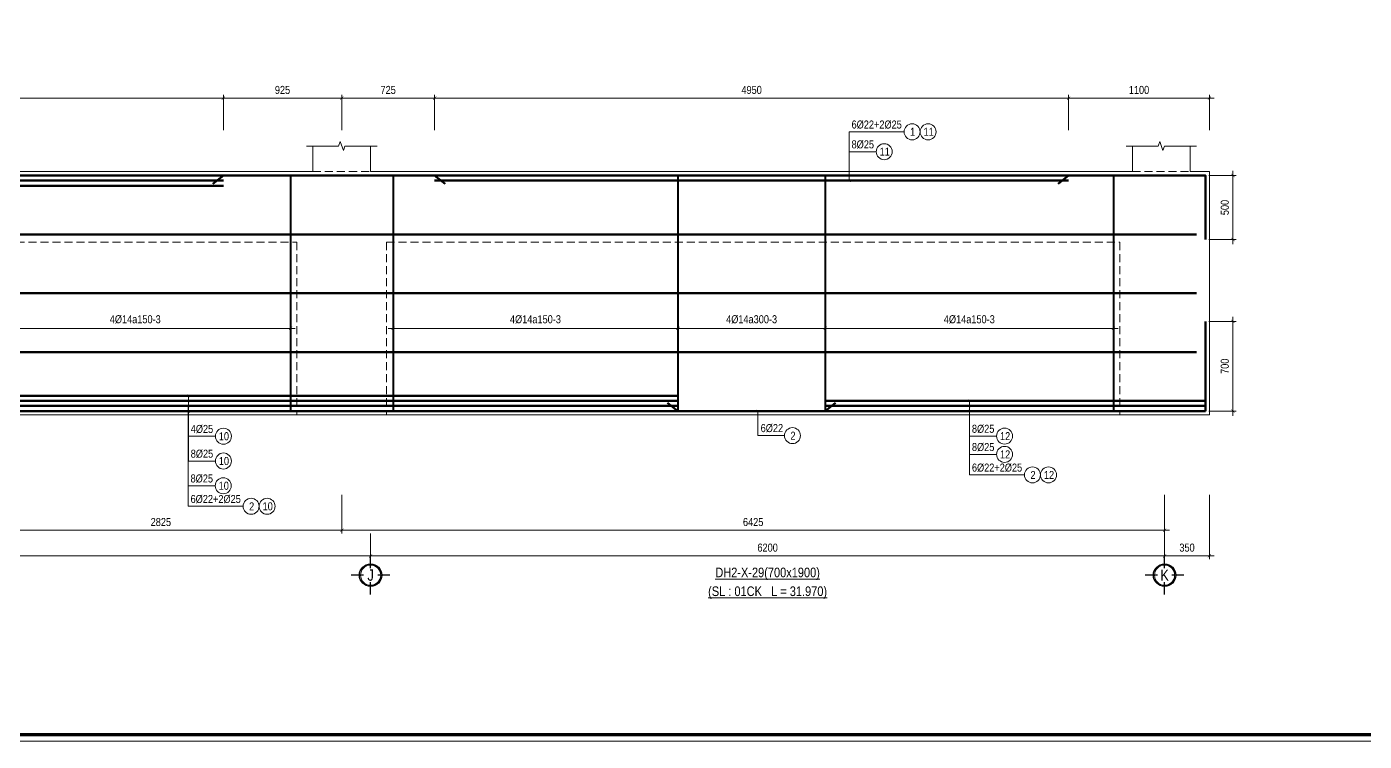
# Model space of a CAD drawing. Header units: millimetres. Extents: x 3014920 to 3563667, y -1638653 to -1356471.
# Drawn here: x 3369106 to 3379550, y -1600938 to -1595356 of the extents above; entities that cross this region are included whole.
import ezdxf
from ezdxf.enums import TextEntityAlignment as Align
from ezdxf.xclip import XClip

# ---------------------------------------------------------------- set-up
doc = ezdxf.new("R2010")
doc.units = ezdxf.units.MM
doc.header["$MEASUREMENT"] = 0
doc.header["$XCLIPFRAME"] = 0
doc.header["$PDMODE"] = 2
doc.linetypes.add('HIDDEN', pattern=[0.375, 0.25, -0.125])
doc.layers.get('0').update_dxf_attribs({"lineweight": 9})
doc.layers.get('Defpoints').update_dxf_attribs({"color": 10, "lineweight": 0})
for name, color, linetype, lineweight in [('2', 2, 'Continuous', 20), ('CDAI', 21, 'Continuous', 40), ('CTHEP', 50, 'Continuous', 50), ('DBAO', 90, 'Continuous', 13), ('DGIONG', 130, 'Continuous', 13), ('KTH', 154, 'Continuous', 9), ('Net khuat', 8, 'HIDDEN', 13), ('TEXT', 7, 'Continuous', 15)]:
    doc.layers.add(name, color=color, linetype=linetype, lineweight=lineweight)
doc.layers.add('8', color=8, linetype='Continuous')
doc.styles.add('HELVECONDENSE', font='VHELVCN_0.TTF')
doc.styles.add('Star-HelCon', font='VHELVCN_0.TTF')
doc.styles.add('TTP-HelCon', font='VHELVCN_0.TTF')
doc.styles.add('VNI-HELVE-CONDENSE', font='VHELVCN_0.TTF')
doc.dimstyles.new('kc-25', dxfattribs={"dimtxt": 62.5, "dimasz": 20, "dimexe": 20, "dimexo": 50, "dimgap": 25, "dimtad": 3, "dimdec": 0, "dimzin": 0, "dimdsep": 46, "dimtxsty": 'VNI-HELVE-CONDENSE', "dimblk": 'DIM', "dimcen": 2.5, "dimclrd": 256, "dimclre": 154, "dimclrt": 7, "dimaunit": 1, "dimadec": 0, "dimazin": 0, "dimtfac": 1, "dimtdec": 0, "dimtix": 1, "dimtmove": 0, "dimatfit": 3, "dimldrblk": 'DOT', "dimfxl": 1, "dimtolj": 1, "dimtzin": 0, "dimarcsym": 0})
doc.dimstyles.new('TTP-25', dxfattribs={"dimscale": 25, "dimtxt": 2.5, "dimasz": 1, "dimexe": 1, "dimexo": 1, "dimgap": 0.09, "dimtad": 0, "dimdec": 4, "dimrnd": 1, "dimzin": 9, "dimdsep": 46, "dimtxsty": 'TTP-HelCon', "dimblk": 'ARCHTICK', "dimcen": 0.09, "dimdle": 1.5, "dimclrd": 256, "dimclre": 256, "dimclrt": 7, "dimadec": 0, "dimazin": 0, "dimtfac": 1, "dimtdec": 4, "dimtmove": 0, "dimatfit": 3, "dimldrblk": 'ARCHTICK', "dimfxl": 1, "dimtvp": 1, "dimtolj": 1, "dimtzin": 0, "dimarcsym": 0})

# ---------------------------------------------------------------- blocks, each defined once
blk = doc.blocks.new('dau truc')
blk.add_circle((0, 0), 180)
at = {"layer": '8'}
for p, q in [((0, 127), (0, 345)), ((-127, 0), (-345, 0)), ((0, -345), (0, -127)), ((345, 0), (127, 0))]:
    blk.add_line(p, q, dxfattribs=at)
blk.add_circle((0, 0), 200, dxfattribs=at)
at = {"layer": 'TEXT', "style": 'HELVECONDENSE'}
blk.add_attdef('A', text='', height=233, dxfattribs=at).set_placement((0, 0), align=Align.MIDDLE)
blk = doc.blocks.new('_ArchTick')
at = {"color": 0, "linetype": 'ByBlock', "const_width": 0.15}
blk.add_lwpolyline([(-0.5, -0.5), (0.5, 0.5)], dxfattribs=at)
blk = doc.blocks.new('*D2376')
at = {"layer": 'Defpoints', "color": 0, "transparency": 16777216}
for p in [(25856, -702), (28081, -702), (25856, -1199)]:
    blk.add_point(p, dxfattribs=at)
at = {"layer": 'KTH', "lineweight": -2, "transparency": 16777216}
for p, q in [((25856, -727), (25856, -1224)), ((28081, -727), (28081, -1224)), ((28118, -1199), (25818, -1199))]:
    blk.add_line(p, q, dxfattribs=at)
at = {"layer": 'KTH', "lineweight": -2, "transparency": 16777216, "xscale": 25, "yscale": 25, "zscale": 25, "rotation": 180}
blk.add_blockref('_ArchTick', (25856, -1199), dxfattribs=at)
at = {"layer": 'KTH', "lineweight": -2, "transparency": 16777216, "xscale": 25, "yscale": 25, "zscale": 25}
blk.add_blockref('_ArchTick', (28081, -1199), dxfattribs=at)
at = {"layer": 'KTH', "color": 7, "transparency": 16777216, "insert": (26968, -1129), "char_height": 62.5, "attachment_point": 5, "style": 'TTP-HelCon'}
blk.add_mtext('\\A1;4Þ14a150-3', dxfattribs=at)
blk = doc.blocks.new('*D2377')
at = {"layer": 'Defpoints', "color": 0, "transparency": 16777216}
for p in [(22631, -2475), (25456, -2475), (25456, -2776)]:
    blk.add_point(p, dxfattribs=at)
at = {"layer": 'KTH', "lineweight": -2, "transparency": 16777216}
for p, q in [((22631, -2500), (22631, -2801)), ((25456, -2500), (25456, -2801)), ((22593, -2776), (25493, -2776))]:
    blk.add_line(p, q, dxfattribs=at)
at = {"layer": 'KTH', "lineweight": -2, "transparency": 16777216, "xscale": 25, "yscale": 25, "zscale": 25, "rotation": 180}
blk.add_blockref('_ArchTick', (22631, -2776), dxfattribs=at)
at = {"layer": 'KTH', "lineweight": -2, "transparency": 16777216, "xscale": 25, "yscale": 25, "zscale": 25}
blk.add_blockref('_ArchTick', (25456, -2776), dxfattribs=at)
at = {"layer": 'KTH', "color": 7, "transparency": 16777216, "insert": (24043, -2712), "char_height": 62.5, "attachment_point": 5, "style": 'TTP-HelCon'}
blk.add_mtext('\\A1;2825', dxfattribs=at)
blk = doc.blocks.new('*D2378')
at = {"layer": 'Defpoints', "color": 0, "transparency": 16777216}
for p in [(25456, -2475), (31881, -2475), (31881, -2776)]:
    blk.add_point(p, dxfattribs=at)
at = {"layer": 'KTH', "lineweight": -2, "transparency": 16777216}
for p, q in [((25456, -2500), (25456, -2801)), ((31881, -2500), (31881, -2801)), ((25418, -2776), (31918, -2776))]:
    blk.add_line(p, q, dxfattribs=at)
at = {"layer": 'KTH', "lineweight": -2, "transparency": 16777216, "xscale": 25, "yscale": 25, "zscale": 25, "rotation": 180}
blk.add_blockref('_ArchTick', (25456, -2776), dxfattribs=at)
at = {"layer": 'KTH', "lineweight": -2, "transparency": 16777216, "xscale": 25, "yscale": 25, "zscale": 25}
blk.add_blockref('_ArchTick', (31881, -2776), dxfattribs=at)
at = {"layer": 'KTH', "color": 7, "transparency": 16777216, "insert": (28668, -2712), "char_height": 62.5, "attachment_point": 5, "style": 'TTP-HelCon'}
blk.add_mtext('\\A1;6425', dxfattribs=at)
blk = doc.blocks.new('*D2379')
at = {"layer": 'Defpoints', "color": 0, "transparency": 16777216}
for p in [(25681, -2776), (31881, -2776), (31881, -2976)]:
    blk.add_point(p, dxfattribs=at)
at = {"layer": 'KTH', "lineweight": -2, "transparency": 16777216}
for p, q in [((25681, -2801), (25681, -3001)), ((31881, -2801), (31881, -3001)), ((25643, -2976), (31918, -2976))]:
    blk.add_line(p, q, dxfattribs=at)
at = {"layer": 'KTH', "lineweight": -2, "transparency": 16777216, "xscale": 25, "yscale": 25, "zscale": 25, "rotation": 180}
blk.add_blockref('_ArchTick', (25681, -2976), dxfattribs=at)
at = {"layer": 'KTH', "lineweight": -2, "transparency": 16777216, "xscale": 25, "yscale": 25, "zscale": 25}
blk.add_blockref('_ArchTick', (31881, -2976), dxfattribs=at)
at = {"layer": 'KTH', "color": 7, "transparency": 16777216, "insert": (28781, -2912), "char_height": 62.5, "attachment_point": 5, "style": 'TTP-HelCon'}
blk.add_mtext('\\A1;6200', dxfattribs=at)
blk = doc.blocks.new('*D2357')
at = {"layer": 'Defpoints', "color": 0, "transparency": 16777216}
for p in [(22631, -702), (25056, -702), (25056, -1199)]:
    blk.add_point(p, dxfattribs=at)
at = {"layer": 'KTH', "lineweight": -2, "transparency": 16777216}
for p, q in [((22631, -727), (22631, -1224)), ((25056, -727), (25056, -1224)), ((22593, -1199), (25093, -1199))]:
    blk.add_line(p, q, dxfattribs=at)
at = {"layer": 'KTH', "lineweight": -2, "transparency": 16777216, "xscale": 25, "yscale": 25, "zscale": 25, "rotation": 180}
blk.add_blockref('_ArchTick', (22631, -1199), dxfattribs=at)
at = {"layer": 'KTH', "lineweight": -2, "transparency": 16777216, "xscale": 25, "yscale": 25, "zscale": 25}
blk.add_blockref('_ArchTick', (25056, -1199), dxfattribs=at)
at = {"layer": 'KTH', "color": 7, "transparency": 16777216, "insert": (23843, -1129), "char_height": 62.5, "attachment_point": 5, "style": 'TTP-HelCon'}
blk.add_mtext('\\A1;4Þ14a150-3', dxfattribs=at)
blk = doc.blocks.new('*D2362')
at = {"layer": 'Defpoints', "color": 0, "transparency": 16777216}
for p in [(18606, 599), (18606, 325), (24531, 325)]:
    blk.add_point(p, dxfattribs=at)
at = {"layer": 'KTH', "lineweight": -2, "transparency": 16777216}
for p, q in [((24568, 599), (18568, 599)), ((18606, 350), (18606, 624)), ((24531, 350), (24531, 624))]:
    blk.add_line(p, q, dxfattribs=at)
at = {"layer": 'KTH', "lineweight": -2, "transparency": 16777216, "xscale": 25, "yscale": 25, "zscale": 25, "rotation": 180}
blk.add_blockref('_ArchTick', (18606, 599), dxfattribs=at)
at = {"layer": 'KTH', "lineweight": -2, "transparency": 16777216, "xscale": 25, "yscale": 25, "zscale": 25}
blk.add_blockref('_ArchTick', (24531, 599), dxfattribs=at)
at = {"layer": 'KTH', "color": 7, "transparency": 16777216, "insert": (21568, 663), "char_height": 62.5, "attachment_point": 5, "style": 'TTP-HelCon'}
blk.add_mtext('\\A1;5925', dxfattribs=at)
blk = doc.blocks.new('*D2363')
at = {"layer": 'Defpoints', "color": 0, "transparency": 16777216}
for p in [(24531, 599), (24531, 325), (25456, 325)]:
    blk.add_point(p, dxfattribs=at)
at = {"layer": 'KTH', "lineweight": -2, "transparency": 16777216}
for p, q in [((25493, 599), (24493, 599)), ((24531, 350), (24531, 624)), ((25456, 350), (25456, 624))]:
    blk.add_line(p, q, dxfattribs=at)
at = {"layer": 'KTH', "lineweight": -2, "transparency": 16777216, "xscale": 25, "yscale": 25, "zscale": 25, "rotation": 180}
blk.add_blockref('_ArchTick', (24531, 599), dxfattribs=at)
at = {"layer": 'KTH', "lineweight": -2, "transparency": 16777216, "xscale": 25, "yscale": 25, "zscale": 25}
blk.add_blockref('_ArchTick', (25456, 599), dxfattribs=at)
at = {"layer": 'KTH', "color": 7, "transparency": 16777216, "insert": (24993, 663), "char_height": 62.5, "attachment_point": 5, "style": 'TTP-HelCon'}
blk.add_mtext('\\A1;925', dxfattribs=at)
blk = doc.blocks.new('*D2364')
at = {"layer": 'Defpoints', "color": 0, "transparency": 16777216}
for p in [(26181, 599), (25456, 325), (26181, 325)]:
    blk.add_point(p, dxfattribs=at)
at = {"layer": 'KTH', "lineweight": -2, "transparency": 16777216}
for p, q in [((25418, 599), (26218, 599)), ((25456, 350), (25456, 624)), ((26181, 350), (26181, 624))]:
    blk.add_line(p, q, dxfattribs=at)
at = {"layer": 'KTH', "lineweight": -2, "transparency": 16777216, "xscale": 25, "yscale": 25, "zscale": 25, "rotation": 180}
blk.add_blockref('_ArchTick', (25456, 599), dxfattribs=at)
at = {"layer": 'KTH', "lineweight": -2, "transparency": 16777216, "xscale": 25, "yscale": 25, "zscale": 25}
blk.add_blockref('_ArchTick', (26181, 599), dxfattribs=at)
at = {"layer": 'KTH', "color": 7, "transparency": 16777216, "insert": (25818, 663), "char_height": 62.5, "attachment_point": 5, "style": 'TTP-HelCon'}
blk.add_mtext('\\A1;725', dxfattribs=at)
blk = doc.blocks.new('*D2365')
at = {"layer": 'Defpoints', "color": 0, "transparency": 16777216}
for p in [(16181, -2776), (25681, -2776), (16181, -2976)]:
    blk.add_point(p, dxfattribs=at)
at = {"layer": 'KTH', "lineweight": -2, "transparency": 16777216}
for p, q in [((16181, -2801), (16181, -3001)), ((25681, -2801), (25681, -3001)), ((25718, -2976), (16143, -2976))]:
    blk.add_line(p, q, dxfattribs=at)
at = {"layer": 'KTH', "lineweight": -2, "transparency": 16777216, "xscale": 25, "yscale": 25, "zscale": 25, "rotation": 180}
blk.add_blockref('_ArchTick', (16181, -2976), dxfattribs=at)
at = {"layer": 'KTH', "lineweight": -2, "transparency": 16777216, "xscale": 25, "yscale": 25, "zscale": 25}
blk.add_blockref('_ArchTick', (25681, -2976), dxfattribs=at)
at = {"layer": 'KTH', "color": 7, "transparency": 16777216, "insert": (20931, -2912), "char_height": 62.5, "attachment_point": 5, "style": 'TTP-HelCon'}
blk.add_mtext('\\A1;9500', dxfattribs=at)
blk = doc.blocks.new('DIM')
h = blk.add_hatch(color=1)
h.paths.add_polyline_path([(0.49, 0.29, 1), (0.29, 0.49), (-0.19, 0), (0.19, 0)])
h.paths.add_polyline_path([(0.19, 0), (-0.19, 0), (-0.49, -0.29, 1), (-0.29, -0.49)])
at = {"color": 9}
for p, q in [((-0.19, 0), (-1.5, 0)), ((0.19, 0), (1.5, 0))]:
    blk.add_line(p, q, dxfattribs=at)
at = {"color": 1}
for p, q in [((-0.49, -0.29), (0.29, 0.49)), ((-0.29, -0.49), (0.49, 0.29)), ((-0.19, 0), (0.19, 0))]:
    blk.add_line(p, q, dxfattribs=at)
blk.add_arc((-0.39, -0.39), 0.138, 135, 315, dxfattribs=at)
blk = doc.blocks.new('*D2366')
at = {"layer": 'Defpoints', "color": 0, "transparency": 16777216}
for p in [(26181, 599), (26181, 325), (31131, 325)]:
    blk.add_point(p, dxfattribs=at)
at = {"layer": 'KTH', "lineweight": -2, "transparency": 16777216}
for p, q in [((31168, 599), (26143, 599)), ((26181, 350), (26181, 624)), ((31131, 350), (31131, 624))]:
    blk.add_line(p, q, dxfattribs=at)
at = {"layer": 'KTH', "lineweight": -2, "transparency": 16777216, "xscale": 25, "yscale": 25, "zscale": 25, "rotation": 180}
blk.add_blockref('_ArchTick', (26181, 599), dxfattribs=at)
at = {"layer": 'KTH', "lineweight": -2, "transparency": 16777216, "xscale": 25, "yscale": 25, "zscale": 25}
blk.add_blockref('_ArchTick', (31131, 599), dxfattribs=at)
at = {"layer": 'KTH', "color": 7, "transparency": 16777216, "insert": (28656, 663), "char_height": 62.5, "attachment_point": 5, "style": 'TTP-HelCon'}
blk.add_mtext('\\A1;4950', dxfattribs=at)
blk = doc.blocks.new('*D2367')
at = {"layer": 'Defpoints', "color": 0, "transparency": 16777216}
for p in [(31131, 599), (31131, 325), (32231, 325)]:
    blk.add_point(p, dxfattribs=at)
at = {"layer": 'KTH', "lineweight": -2, "transparency": 16777216}
for p, q in [((32268, 599), (31093, 599)), ((31131, 350), (31131, 624)), ((32231, 350), (32231, 624))]:
    blk.add_line(p, q, dxfattribs=at)
at = {"layer": 'KTH', "lineweight": -2, "transparency": 16777216, "xscale": 25, "yscale": 25, "zscale": 25, "rotation": 180}
blk.add_blockref('_ArchTick', (31131, 599), dxfattribs=at)
at = {"layer": 'KTH', "lineweight": -2, "transparency": 16777216, "xscale": 25, "yscale": 25, "zscale": 25}
blk.add_blockref('_ArchTick', (32231, 599), dxfattribs=at)
at = {"layer": 'KTH', "color": 7, "transparency": 16777216, "insert": (31681, 663), "char_height": 62.5, "attachment_point": 5, "style": 'TTP-HelCon'}
blk.add_mtext('\\A1;1100', dxfattribs=at)
blk = doc.blocks.new('*D2368')
at = {"layer": 'Defpoints', "color": 0, "transparency": 16777216}
for p in [(29231, -702), (31481, -702), (31481, -1199)]:
    blk.add_point(p, dxfattribs=at)
at = {"layer": 'KTH', "lineweight": -2, "transparency": 16777216}
for p, q in [((29231, -727), (29231, -1224)), ((31481, -727), (31481, -1224)), ((29193, -1199), (31518, -1199))]:
    blk.add_line(p, q, dxfattribs=at)
at = {"layer": 'KTH', "lineweight": -2, "transparency": 16777216, "xscale": 25, "yscale": 25, "zscale": 25, "rotation": 180}
blk.add_blockref('_ArchTick', (29231, -1199), dxfattribs=at)
at = {"layer": 'KTH', "lineweight": -2, "transparency": 16777216, "xscale": 25, "yscale": 25, "zscale": 25}
blk.add_blockref('_ArchTick', (31481, -1199), dxfattribs=at)
at = {"layer": 'KTH', "color": 7, "transparency": 16777216, "insert": (30356, -1129), "char_height": 62.5, "attachment_point": 5, "style": 'TTP-HelCon'}
blk.add_mtext('\\A1;4Þ14a150-3', dxfattribs=at)
blk = doc.blocks.new('*D2369')
at = {"layer": 'Defpoints', "color": 0, "transparency": 16777216}
for p in [(28081, -702), (29231, -702), (29231, -1199)]:
    blk.add_point(p, dxfattribs=at)
at = {"layer": 'KTH', "lineweight": -2, "transparency": 16777216}
for p, q in [((28081, -727), (28081, -1224)), ((29231, -727), (29231, -1224)), ((28043, -1199), (29268, -1199))]:
    blk.add_line(p, q, dxfattribs=at)
at = {"layer": 'KTH', "lineweight": -2, "transparency": 16777216, "xscale": 25, "yscale": 25, "zscale": 25, "rotation": 180}
blk.add_blockref('_ArchTick', (28081, -1199), dxfattribs=at)
at = {"layer": 'KTH', "lineweight": -2, "transparency": 16777216, "xscale": 25, "yscale": 25, "zscale": 25}
blk.add_blockref('_ArchTick', (29231, -1199), dxfattribs=at)
at = {"layer": 'KTH', "color": 7, "transparency": 16777216, "insert": (28656, -1129), "char_height": 62.5, "attachment_point": 5, "style": 'TTP-HelCon'}
blk.add_mtext('\\A1;4Þ14a300-3', dxfattribs=at)
blk = doc.blocks.new('*D2370')
at = {"layer": 'Defpoints', "color": 0, "transparency": 16777216}
for p in [(32231, -2475), (31881, -2776), (32231, -2976)]:
    blk.add_point(p, dxfattribs=at)
at = {"layer": 'KTH', "lineweight": -2, "transparency": 16777216}
for p, q in [((32231, -2500), (32231, -3001)), ((31881, -2801), (31881, -3001)), ((31843, -2976), (32268, -2976))]:
    blk.add_line(p, q, dxfattribs=at)
at = {"layer": 'KTH', "lineweight": -2, "transparency": 16777216, "xscale": 25, "yscale": 25, "zscale": 25, "rotation": 180}
blk.add_blockref('_ArchTick', (31881, -2976), dxfattribs=at)
at = {"layer": 'KTH', "lineweight": -2, "transparency": 16777216, "xscale": 25, "yscale": 25, "zscale": 25}
blk.add_blockref('_ArchTick', (32231, -2976), dxfattribs=at)
at = {"layer": 'KTH', "color": 7, "transparency": 16777216, "insert": (32056, -2912), "char_height": 62.5, "attachment_point": 5, "style": 'TTP-HelCon'}
blk.add_mtext('\\A1;350', dxfattribs=at)
blk = doc.blocks.new('*D2371')
at = {"layer": 'Defpoints', "color": 0, "transparency": 16777216}
for p in [(32201, -5), (32201, -505), (32415, -505)]:
    blk.add_point(p, dxfattribs=at)
at = {"layer": 'KTH', "lineweight": -2, "transparency": 16777216}
for p, q in [((32415, 32), (32415, -542)), ((32226, -5), (32440, -5)), ((32226, -505), (32440, -505))]:
    blk.add_line(p, q, dxfattribs=at)
at = {"layer": 'KTH', "lineweight": -2, "transparency": 16777216, "xscale": 25, "yscale": 25, "zscale": 25}
for p, rotation in [((32415, -5), 90), ((32415, -505), 270)]:
    blk.add_blockref('_ArchTick', p, dxfattribs=dict(at, rotation=rotation))
at = {"layer": 'KTH', "color": 7, "transparency": 16777216, "insert": (32351, -255), "char_height": 62.5, "attachment_point": 5, "rotation": 90, "style": 'TTP-HelCon'}
blk.add_mtext('\\A1;500', dxfattribs=at)
blk = doc.blocks.new('*D2372')
at = {"layer": 'Defpoints', "color": 0, "transparency": 16777216}
for p in [(32201, -1145), (32201, -1845), (32415, -1845)]:
    blk.add_point(p, dxfattribs=at)
at = {"layer": 'KTH', "lineweight": -2, "transparency": 16777216}
for p, q in [((32226, -1145), (32440, -1145)), ((32415, -1108), (32415, -1882)), ((32226, -1845), (32440, -1845))]:
    blk.add_line(p, q, dxfattribs=at)
at = {"layer": 'KTH', "lineweight": -2, "transparency": 16777216, "xscale": 25, "yscale": 25, "zscale": 25}
for p, rotation in [((32415, -1145), 90), ((32415, -1845), 270)]:
    blk.add_blockref('_ArchTick', p, dxfattribs=dict(at, rotation=rotation))
at = {"layer": 'KTH', "color": 7, "transparency": 16777216, "insert": (32351, -1495), "char_height": 62.5, "attachment_point": 5, "rotation": 90, "style": 'TTP-HelCon'}
blk.add_mtext('\\A1;700', dxfattribs=at)
blk = doc.blocks.new('2X-31')
at = {"layer": 'CTHEP'}
blk.add_line((56669.99316, -1074.0046), (103.16431, -1074.00461), dxfattribs=at)
for points in [[(54.54176, -804.44405), (54.54176, -604.00461), (56669.99316, -604.00461), (56669.99316, -804.00461)], [(54.54176, -1544.00461), (56669.99316, -1544.0046), (56669.99316, -944.0046)]]:
    blk.add_lwpolyline(points, dxfattribs=at)
blk = doc.blocks.new('CHG_XX_Khung ten')
blk.add_lwpolyline([(15, 579), (826, 579), (826, 15), (15, 15)], close=True)
at = {"color": 4, "linetype": 'Continuous', "const_width": 1}
blk.add_lwpolyline([(17, 577), (824, 577), (824, 17), (17, 17)], close=True, dxfattribs=at)
blk = doc.blocks.new('2X-29')
at = {"layer": 'CDAI', "elevation": 0}
for points in [[(25055.89266, -5), (25055.89266, -1845)], [(25855.89267, -5), (25855.89267, -1845)], [(28080.89267, -5), (28080.89267, -1845)], [(29230.8943, -5), (29230.8943, -1845)], [(31480.8943, -5), (31480.8943, -1845)]]:
    blk.add_lwpolyline(points, dxfattribs=at)
at = {"layer": 'CTHEP'}
for p, q in [((24449.46677, -69.5255), (24530.89266, -5)), ((26262.31857, -69.5255), (26180.89268, -5)), ((31049.46841, -69.5255), (31130.8943, -5)), ((32130.8927, -465), (360.43806, -465)), ((32130.8927, -925), (390.43806, -925)), ((32200.89431, -1145.35141), (32200.89431, -1845)), ((32130.8927, -1385), (390.43806, -1385)), ((27999.46678, -1780.4745), (28080.89267, -1845)), ((29312.3202, -1780.4745), (29230.89431, -1845))]:
    blk.add_line(p, q, dxfattribs=at)
at = {"layer": 'CTHEP', "elevation": 0}
for points in [[(289.97982, -504.86181), (289.97982, -5), (32200.89431, -5), (32200.89431, -504.98415)], [(24530.89266, -45), (18605.89267, -45)], [(24530.89266, -85), (18605.89267, -85)], [(31130.8943, -45), (26180.89267, -45)], [(22627.59191, -1725.83509), (28077.59192, -1725.83509)], [(22627.59191, -1765.41754), (28077.59192, -1765.41754)], [(29230.8943, -1765), (32200.89431, -1765)], [(289.97982, -1845), (32200.89431, -1845)], [(22630.89266, -1805), (28080.89267, -1805)], [(29230.8943, -1805), (32200.89431, -1805)]]:
    blk.add_lwpolyline(points, dxfattribs=at)
at = {"layer": 'DBAO', "linetype": 'Continuous'}
for p, q in [((25230.89267, 225), (25230.89267, 25)), ((25680.88517, 225), (25680.88517, 25)), ((31630.89431, 225), (31630.89431, 25)), ((32080.8868, 225), (32080.8868, 25)), ((17905.88517, 25), (25230.89267, 25)), ((25680.88517, 25), (31630.89431, 25)), ((32080.8868, 25), (32230.89431, 25)), ((32230.89431, 25), (32230.89431, -1875))]:
    blk.add_line(p, q, dxfattribs=at)
at = {"layer": 'DBAO', "linetype": 'Continuous', "elevation": 0, "flags": 128}
blk.add_lwpolyline([(32230.89431, -1875), (258.43806, -1875)], dxfattribs=at)
at = {"layer": 'DGIONG', "linetype": 'Continuous', "elevation": 0, "flags": 128}
for points in [[(25730.88517, 225), (25480.88142, 225), (25468.38142, 190.65653), (25443.38142, 259.34347), (25430.88142, 225), (25180.87767, 225)], [(32130.8868, 225), (31880.88305, 225), (31868.38305, 190.65653), (31843.38305, 259.34347), (31830.88305, 225), (31580.8793, 225)]]:
    blk.add_lwpolyline(points, dxfattribs=at)
at = {"layer": 'DGIONG'}
for centre in [(29909.37687, 336.14767), (30034.37687, 336.14767), (29691.48737, 181.16667), (24531.32834, -2041.65319), (28975.19973, -2037.04426), (30631.37422, -2040.32512), (24531.32834, -2235.01762), (30631.37422, -2183.05404), (30849.26373, -2343.61336), (30974.26373, -2343.61336), (24530.02982, -2428.38205), (24747.91932, -2588.94137), (24872.91932, -2588.94137)]:
    blk.add_circle(centre, 62.5, dxfattribs=at)
at = {"layer": 'Net khuat', "ltscale": 250}
for p, q in [((25230.89267, 25), (25680.88517, 25)), ((31630.89431, 25), (32080.8868, 25)), ((18030.89267, -525), (25105.89267, -525)), ((25105.89267, -525), (25105.89267, -1875)), ((25805.89267, -525), (31530.89431, -525)), ((25805.89267, -525), (25805.89267, -1875)), ((31530.89431, -525), (31530.89431, -1875))]:
    blk.add_line(p, q, dxfattribs=at)
at = {"layer": '2', "ltscale": 300}
ref = blk.add_blockref('dau truc', (25680.89431, -3126.86454), dxfattribs=dict(at, xscale=0.4367131295148283, yscale=0.4367131295148283, zscale=0.4367131295148283))
ref.add_attrib('A', 'J', dxfattribs={"layer": 'TEXT', "height": 87.5, "style": 'HELVECONDENSE'}).set_placement((25680.89431, -3126.86454), align=Align.MIDDLE)
ref = blk.add_blockref('dau truc', (31880.89431, -3126.86454), dxfattribs=dict(at, xscale=0.4367131295148283, yscale=0.4367131295148283, zscale=0.4367131295148283))
ref.add_attrib('A', 'K', dxfattribs={"layer": 'TEXT', "height": 87.5, "style": 'HELVECONDENSE'}).set_placement((31880.89431, -3126.86454), align=Align.MIDDLE)
at = {"layer": 'TEXT', "style": 'TTP-HelCon'}
for s, p in [('6Þ22+2Þ25', (29436.569, 362.00062, 0)), ('8Þ25', (29436.569, 207.01961, 0)), ('4Þ25', (24276.40996, -2015.80025, 0)), ('6Þ22', (28726.7115, -2009.1472, 0)), ('8Þ25', (30376.45585, -2014.47217, 0)), ('8Þ25', (24276.40996, -2209.16468, 0)), ('8Þ25', (30376.45585, -2157.2011, 0)), ('6Þ22+2Þ25', (30376.45585, -2317.76042, 0)), ('8Þ25', (24275.11144, -2402.52911, 0)), ('6Þ22+2Þ25', (24275.11144, -2563.08842, 0))]:
    blk.add_text(s, height=62.5, dxfattribs=at).set_placement(p)
at = {"layer": 'TEXT', "style": 'Star-HelCon'}
for s, p in [('1', (29913.54354, 336.14767)), ('11', (30038.54354, 336.14767)), ('11', (29695.65404, 181.16667)), ('10', (24535.495, -2041.65319)), ('2', (28979.3664, -2037.04426)), ('12', (30635.54089, -2040.32512)), ('12', (30635.54089, -2183.05404)), ('10', (24535.495, -2235.01762)), ('10', (24534.19649, -2428.38205)), ('2', (30853.43039, -2343.61336)), ('12', (30978.43039, -2343.61336)), ('2', (24752.08599, -2588.94137)), ('10', (24877.08599, -2588.94137))]:
    blk.add_text(s, height=62.5, dxfattribs=at).set_placement(p, align=Align.MIDDLE)
at = {"layer": 'KTH'}
for base, p1, p2, picture, middle in [((18605.90765, 599.00461), (24530.90764, 325), (18605.90765, 325), '*D2362', (21568.40764, 662.83794)), ((24530.90764, 599.00461), (25455.90423, 325), (24530.90764, 325), '*D2363', (24993.40593, 662.83794)), ((26180.89267, 599.00461), (31130.8943, 325), (26180.89267, 325), '*D2366', (28655.89349, 662.83794)), ((31130.8943, 599.00461), (32230.89431, 325), (31130.8943, 325), '*D2367', (31680.89431, 662.83794)), ((25455.89266, -2776.04426), (22630.893, -2475), (25455.89266, -2475), '*D2377', (24043.39283, -2712.21093)), ((31880.8943, -2776.04426), (25455.89266, -2475), (31880.8943, -2475), '*D2378', (28668.39348, -2712.21093)), ((16180.89431, -2976), (25680.89431, -2776.04426), (16180.89431, -2776.04426), '*D2365', (20930.89431, -2912.16667))]:
    dim = blk.add_linear_dim(base=base, p1=p1, p2=p2, dimstyle='TTP-25', override={"dimtmove": 1}, dxfattribs=at)
    dim.commit()
    dim.dimension.update_dxf_attribs({"geometry": picture, "text_midpoint": middle})
for base, p1, p2, angle, picture, middle in [((26180.89267, 599.00461), (25455.90423, 325), (26180.89267, 325), 180, '*D2364', (25818.39845, 662.83794)), ((32415.325102, -504.984146), (32200.894312, -5.000002), (32200.894312, -504.984146), 90, '*D2371', (32351.491768, -254.992074)), ((32415.3251, -1845), (32200.89431, -1145.35141), (32200.89431, -1845), 90, '*D2372', (32351.49177, -1495.17571)), ((32230.8943, -2976), (31880.89431, -2776.04426), (32230.8943, -2475), 180, '*D2370', (32055.8943, -2912.16667)), ((31880.89431, -2976), (25680.89431, -2776.04426), (31880.89431, -2776.04426), 180, '*D2379', (28780.89431, -2912.16667))]:
    dim = blk.add_linear_dim(base=base, p1=p1, p2=p2, angle=angle, dimstyle='TTP-25', override={"dimtmove": 1}, dxfattribs=at)
    dim.commit()
    dim.dimension.update_dxf_attribs({"geometry": picture, "text_midpoint": middle})
for base, p1, p2, text, picture, middle in [((25055.90015, -1198.89712), (22630.90015, -701.76045), (25055.90015, -701.76045), '4Þ14a150-3', '*D2357', (23843.40015, -1128.98046)), ((29230.8943, -1198.89712), (28080.89267, -701.76045), (29230.8943, -701.76045), '4Þ14a300-3', '*D2369', (28655.89349, -1128.98046)), ((31480.89431, -1198.89712), (29230.89431, -701.76045), (31480.89431, -701.76045), '4Þ14a150-3', '*D2368', (30355.89431, -1128.98046))]:
    dim = blk.add_linear_dim(base=base, p1=p1, p2=p2, text=text, dimstyle='TTP-25', override={"dimtmove": 1}, dxfattribs=at)
    dim.commit()
    dim.dimension.update_dxf_attribs({"geometry": picture, "text_midpoint": middle})
dim = blk.add_linear_dim(base=(25855.89267, -1198.89712), p1=(28080.89267, -701.76045), p2=(25855.89267, -701.76045), angle=180, text='4Þ14a150-3', dimstyle='TTP-25', override={"dimtmove": 1}, dxfattribs=at)
dim.commit()
dim.dimension.update_dxf_attribs({"geometry": '*D2376', "text_midpoint": (26968.39267, -1128.98046)})
at = {"layer": 'DGIONG'}
for points in [[(29418.05728, -5), (29418.05696, 336.14767), (29846.87687, 336.14767)], [(29418.05732, -45), (29418.05696, 181.16667), (29628.98737, 181.16667)], [(24257.89802, -1725.83509), (24257.89793, -2041.65319), (24468.82834, -2041.65319)], [(24257.89807, -1765.41754), (24257.89793, -2235.01762), (24468.82834, -2235.01762)], [(30357.94399, -1765), (30357.94382, -2040.32512), (30568.87422, -2040.32512)], [(24256.59956, -1809.54097), (24256.59941, -2428.38205), (24467.52982, -2428.38205)], [(24256.59988, -1849.54096), (24256.59941, -2588.94137), (24685.41932, -2588.94137)], [(28703.69973, -1845), (28703.69947, -2037.04426), (28912.69973, -2037.04426)], [(30357.94396, -1805), (30357.94382, -2183.05404), (30568.87422, -2183.05404)], [(30357.94428, -1845), (30357.94382, -2343.61336), (30786.76373, -2343.61336)]]:
    blk.add_leader(points, dimstyle='kc-25', override={"dimtad": 0, "dimldrblk": 'ArchTick', "dimfxl": 100, "dimarcsym": 1}, dxfattribs=at)

msp = doc.modelspace()

# ---------------------------------------------------------------- block references
at = {"layer": 'DBAO'}
ref = msp.add_blockref('2X-29', (3346109.76393, -1596513.47511), dxfattribs=at)
XClip(ref).set_block_clipping_path([(22727.4080876649, -4372.2646297399), (43219.2102260534, 1129.0665370394)])
ref = msp.add_blockref('2X-31', (3367312.70632, -1596813.00859), dxfattribs=at)
XClip(ref).set_block_clipping_path([(44515.1326399365, -3317.740134481), (64175.2601029532, 216.3832798528)])

# ---------------------------------------------------------------- texts
at = {"layer": 'TEXT', "style": 'TTP-HelCon'}
for s, p in [('%%UDH2-X-29(700x1900)', (3374890.65824, -1599656.43632)), ('%%U(SL : 01CK   L = 31.970)', (3374890.65824, -1599803.33091))]:
    msp.add_text(s, height=75, dxfattribs=at).set_placement(p, align=Align.CENTER)

# ---------------------------------------------------------------- next in the draw order: block references
at = {"color": 5, "xscale": 25.92478421704392, "yscale": 25.92478421704392, "zscale": 25.92478421704392}
msp.add_blockref('CHG_XX_Khung ten', (3367442.52377, -1601326.46106), dxfattribs=at)

doc.saveas('drawing.dxf')
